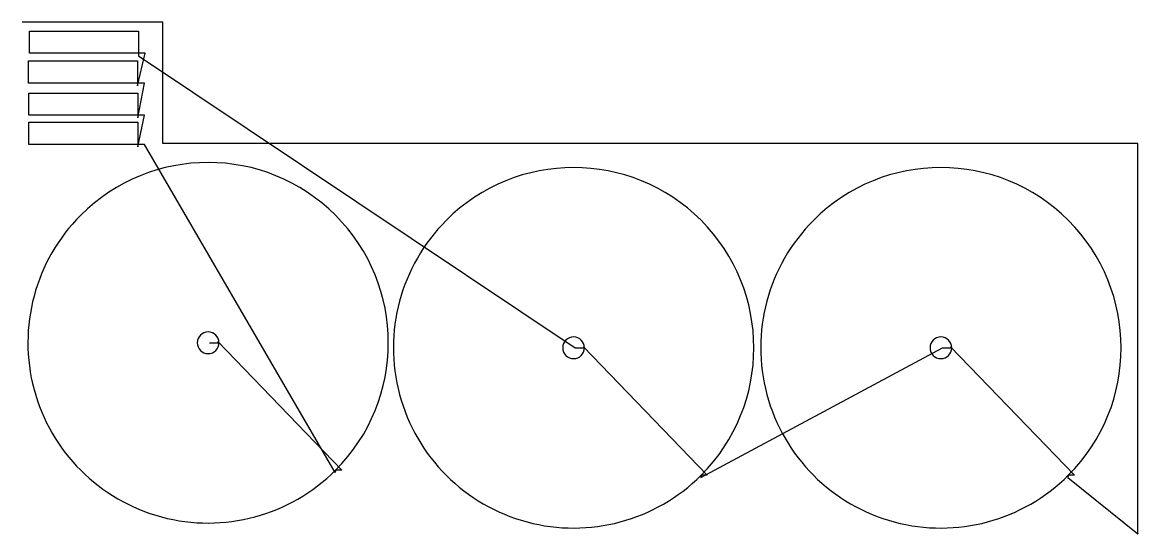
# Model space of a CAD drawing. Header units: metres. Extents: x 4794 to 8388, y 0 to 1647.
import ezdxf

# ---------------------------------------------------------------- set-up
doc = ezdxf.new("R2010")
doc.units = ezdxf.units.M

msp = doc.modelspace()

# ---------------------------------------------------------------- linework, layer by layer
at = {"layer": 'TOOL_0'}
for p, q in [((4794.958, 1647.424), (4793.958, 1647.424)), ((5246.947, 1647.424), (4794.958, 1647.424)), ((4816.658, 1547.651), (4816.658, 1619.151)), ((4816.658, 1619.151), (5168.158, 1619.151)), ((5168.158, 1619.151), (5168.158, 1547.651)), ((5246.947, 1256.804), (5246.947, 1647.424)), ((5168.158, 1547.651), (4816.658, 1547.651)), ((5165.663, 1442.965), (5189.804, 1547.651)), ((5189.804, 1547.651), (5168.158, 1547.651)), ((5168.158, 1547.651), (5168.158, 1539.295)), ((4814.163, 1451.321), (4814.163, 1522.821)), ((4814.163, 1522.821), (5165.663, 1522.821)), ((5165.663, 1522.821), (5165.663, 1451.321)), ((5168.158, 1539.295), (6575.636, 598.84)), ((5165.663, 1451.321), (4814.163, 1451.321)), ((5187.309, 1451.321), (5165.663, 1451.321)), ((5165.663, 1451.321), (5165.663, 1442.965)), ((5166.287, 1339.755), (5187.309, 1451.321)), ((4814.787, 1348.111), (4814.787, 1419.611)), ((4814.787, 1419.611), (5166.287, 1419.611)), ((5166.287, 1419.611), (5166.287, 1348.111)), ((5166.287, 1348.111), (4814.787, 1348.111)), ((5166.286, 1245.928), (5187.933, 1348.111)), ((5187.933, 1348.111), (5166.287, 1348.111)), ((5166.287, 1348.111), (5166.287, 1339.755)), ((4814.786, 1254.284), (4814.786, 1325.784)), ((4814.786, 1325.784), (5166.286, 1325.784)), ((5166.286, 1325.784), (5166.286, 1254.284)), ((5166.286, 1254.284), (4814.786, 1254.284)), ((5187.932, 1254.284), (5166.286, 1254.284)), ((5166.286, 1254.284), (5166.286, 1245.928)), ((5802.234, 197.244), (5187.932, 1254.284)), ((8388.355, 1256.804), (5246.947, 1256.804)), ((8388.355, 1.002), (8388.355, 1256.804)), ((5397.733, 615.102), (5427.733, 615.102)), ((5427.733, 615.102), (5424.197, 618.638)), ((5424.197, 618.638), (5823.433, 204.461)), ((6575.636, 598.84), (6605.636, 598.84)), ((6605.636, 598.84), (6602.1, 602.376)), ((6602.1, 602.376), (7001.336, 188.198)), ((6980.137, 180.982), (7759.153, 598.84)), ((7759.153, 598.84), (7789.153, 598.84)), ((7789.153, 598.84), (7785.617, 602.376)), ((7785.617, 602.376), (8184.853, 188.198)), ((5803.412, 204.477), (5802.234, 197.244)), ((5823.433, 204.461), (5803.411, 204.476)), ((6981.315, 188.215), (6980.137, 180.982)), ((7001.336, 188.198), (6981.314, 188.214)), ((8164.832, 188.215), (8163.654, 180.982)), ((8163.654, 180.982), (8388.355, 0.002)), ((8184.853, 188.198), (8164.831, 188.214)), ((8388.355, 0.002), (8388.355, 1.002)), ((8388.355, 1.002), (8388.355, 0.002)), ((8388.355, 0.002), (8388.355, 1.002))]:
    msp.add_line(p, q, dxfattribs=at)
for centre, radius, start, end in [((5392.733, 615.103), 580.75, 315.003697, 135.003488), ((6570.636, 598.841), 580.75, 315.003697, 135.003488), ((7754.153, 598.841), 580.75, 315.003697, 135.003488), ((5392.733, 615.102), 580.75, 135.003418, 315.003628), ((6570.636, 598.84), 580.75, 135.003418, 315.003628), ((7754.153, 598.84), 580.75, 135.003418, 315.003628), ((5392.733, 615.102), 35, 0, 180), ((5392.733, 615.102), 35, 180, 0), ((6570.636, 598.84), 35, 0, 180), ((7754.153, 598.84), 35, 0, 180), ((6570.636, 598.84), 35, 180, 0), ((7754.153, 598.84), 35, 180, 0)]:
    msp.add_arc(centre, radius, start, end, dxfattribs=at)

doc.saveas('drawing.dxf')
